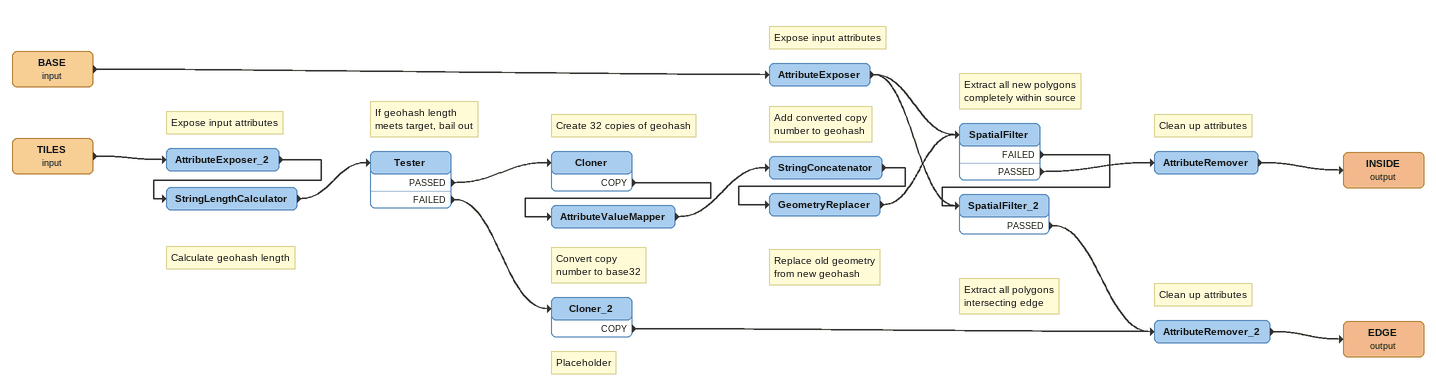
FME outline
BASE (input)
    -> AttributeExposer
Note: Expose input attributes
AttributeExposer
    -> SpatialFilter
    -> SpatialFilter_2
TILES (input)
    -> AttributeExposer_2
Note: Expose input attributes
AttributeExposer_2
    -> StringLengthCalculator
Note: Calculate geohash length
StringLengthCalculator
    -> Tester
Note: If geohash length / meets target, bail out
Tester
    PASSED -> Cloner
    FAILED -> Cloner_2
Note: Create 32 copies of geohash
Cloner
    COPY -> AttributeValueMapper
Note: Convert copy / number to base32
AttributeValueMapper
    -> StringConcatenator
Note: Add converted copy / number to geohash
StringConcatenator
    -> GeometryReplacer
Note: Replace old geometry / from new geohash
GeometryReplacer
    -> SpatialFilter
Note: Extract all new polygons / completely within source
SpatialFilter
    FAILED -> SpatialFilter_2
    PASSED -> AttributeRemover
Note: Clean up attributes
AttributeRemover
    -> INSIDE (output)
INSIDE (output)
Note: Extract all polygons / intersecting edge
SpatialFilter_2
    PASSED -> AttributeRemover_2
Note: Placeholder
Cloner_2
    COPY -> AttributeRemover_2
Note: Clean up attributes
AttributeRemover_2
    -> EDGE (output)
EDGE (output)
